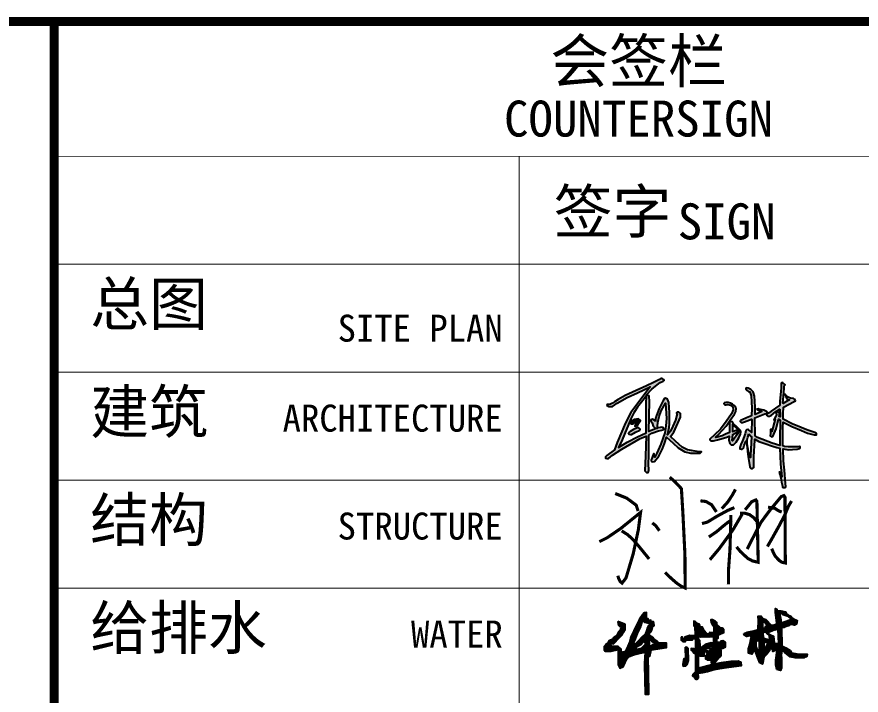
# Model space of a CAD drawing. Extents: x -292644 to 263613, y -713695 to 491457.
# Drawn here: x 169599 to 174295, y 101155 to 104925 of the extents above; entities that cross this region are included whole.
import ezdxf
from ezdxf.enums import TextEntityAlignment as Align
from ezdxf.xclip import XClip

# ---------------------------------------------------------------- set-up
doc = ezdxf.new("R2010")
doc.units = 0
doc.header["$LTSCALE"] = 1000
doc.header["$MEASUREMENT"] = 0
doc.linetypes.add('X-104 8#10#平面_t3$0$109-34 轴网$0$L1$0$$AUDIT_BAD_LTYPE1', pattern=[0])
doc.layers.get('0').update_dxf_attribs({"linetype": 'CONTINUOUS'})
doc.layers.get('Defpoints').update_dxf_attribs({"linetype": 'CONTINUOUS'})
doc.layers.add('TK_TEXT', color=7, linetype='CONTINUOUS', lineweight=18)
doc.layers.add('建筑签名', color=7, linetype='CONTINUOUS')
doc.layers.add('水专业电子签名', color=7, linetype='CONTINUOUS')
doc.styles.add('图签信息$0$华文细黑', font='STXIHEI.TTF', dxfattribs={"height": 10})
pattern_1 = [(45, (-843.80595, -349.1901), (-0.088388348, 0.088388348), [])]

# ---------------------------------------------------------------- blocks, each defined once
blk = doc.blocks.new('104-10 轴网')
at = {"layer": 'Defpoints'}
blk.add_lwpolyline([(104379.6, 45500), (178479.6, 45500), (178479.6, -11900), (104379.6, -11900)], close=True, dxfattribs=at)
blk = doc.blocks.new('图签信息')
at = {"const_width": 0.5}
blk.add_lwpolyline([(-65, 574), (-65, 500.5), (0, 500.5), (0, 574)], close=True, dxfattribs=at)
at = {"const_width": 0.05}
for points in [[(-65, 566.5), (0, 566.5)], [(-39.145, 566.5), (-39.145, 500.5)], [(-65, 560.5), (0, 560.5)], [(-65, 554.5), (0, 554.5)], [(-65, 548.5), (0, 548.5)], [(-65, 542.5), (0, 542.5)]]:
    blk.add_lwpolyline(points, dxfattribs=at)
at = {"style": '图签信息$0$华文细黑'}
for s, height, p in [('会签栏', 2.4, (-32.5, 573)), ('COUNTERSIGN', 2, (-32.5, 569.598))]:
    blk.add_text(s, height=height, dxfattribs=at).set_placement(p, align=Align.TOP_CENTER)
for s, height, p in [('签字', 2.4, (-37.222, 564.634)), ('SIGN', 2, (-30.32, 563.885)), ('总图', 2.4, (-63, 559.5)), ('建筑', 2.4, (-63, 553.5)), ('结构', 2.4, (-63, 547.5)), ('给排水', 2.4, (-63, 541.5))]:
    blk.add_text(s, height=height, dxfattribs=at).set_placement(p, align=Align.TOP_LEFT)
for s, p in [('SITE PLAN', (-40.056, 557.698)), ('ARCHITECTURE', (-40.056, 552.698)), ('STRUCTURE', (-40.056, 546.698)), ('WATER', (-40.056, 540.698))]:
    blk.add_text(s, height=1.5, dxfattribs=at).set_placement(p, align=Align.TOP_RIGHT)
blk = doc.blocks.new('图签-A1')
at = {"color": 2}
blk.add_blockref('图签信息', (0, 0), dxfattribs=at)
blk = doc.blocks.new('图框-A1')
at = {"const_width": 0.5}
blk.add_lwpolyline([(766, 584), (25, 584), (25, 10), (766, 10)], close=True, dxfattribs=at)
blk = doc.blocks.new('104-8910 结构')
at = {"layer": 'Defpoints'}
blk.add_lwpolyline([(-19000, -118200), (61000, -118200), (61000, 41800), (-19000, 41800)], close=True, dxfattribs=at)
blk = doc.blocks.new('X-104 8#10#平面_t3')
at = {"xscale": 100, "yscale": 100, "zscale": 100}
for name, p in [('图框-A1', (93207, 46500)), ('图签-A1', (176307, 47500))]:
    blk.add_blockref(name, p, dxfattribs=at)
at = {"linetype": 'X-104 8#10#平面_t3$0$109-34 轴网$0$L1$0$$AUDIT_BAD_LTYPE1'}
ref = blk.add_blockref('104-10 轴网', (-8672.6, 59400), dxfattribs=at)
XClip(ref).set_block_clipping_path([(104379.5977508624, -11900), (178479.5977508624, 45500)])
ref = blk.add_blockref('104-8910 结构', (153887, -13300), dxfattribs=dict(at, rotation=180))
XClip(ref).set_block_clipping_path([(-15919.9999999996, -118200.0000000001), (58180.0000000003, -60800.0000000001)])
blk = doc.blocks.new('A$C25DF6930')
at = {"layer": 'TK_TEXT', "lineweight": 30, "const_width": 6.67}
for points in [[(152, 242), (162.5, 232.9), (177, 217.5), (180.1, 165.8), (184.5, 77.2), (185, 5.1), (176.9, 8.7), (167.5, 15), (155.6, 25.3), (142, 38.3)], [(292.6, 216), (286.3, 204.3), (276.2, 189), (263.4, 174.8)], [(35.3, 207.1), (60, 197.2), (80.3, 182.1), (84.3, 169.6)], [(317.8, 88.4), (327.2, 107), (347.1, 145.4), (367.3, 172.6), (390.6, 200.5), (396.2, 202.5), (398.6, 199), (399.3, 58.6), (391.7, 60.2), (386.5, 63.8), (380.6, 69.9), (376.7, 74.7), (373.1, 82.2), (370.2, 89.3)], [(217.6, 191.4), (229.3, 190.1), (241.5, 183.1), (251.9, 167.7)], [(313.3, 172.1), (327.3, 189.5), (336.3, 193.4), (338.5, 190.3), (341.3, 60), (328.8, 63.1), (319.2, 68.1), (312.2, 74.6), (303.2, 83), (295, 93)], [(361, 93.8), (370.1, 109.5), (387.9, 141.4), (398.8, 162.5), (406, 180), (412.6, 191)], [(362.3, 177.9), (376.9, 175.4), (384, 170.6), (391.6, 167.4)], [(1.5, 104.2), (18.1, 112.5), (47.2, 132.4), (89.6, 166.7), (84.8, 129.5), (73.9, 78.3), (58.4, 26.4), (50, 15.6), (46.1, 19), (42.8, 25.1), (41, 31.4)], [(221, 142.9), (232.7, 146), (252.8, 158.3), (276, 170.9), (290.3, 177)], [(238, 65.5), (258.3, 89.8), (287.6, 129.9), (306.8, 162.7)], [(282.9, 161.4), (280.9, 87.7), (277.9, 45.5), (277.5, 13.1)], [(302.2, 164.8), (312.4, 165), (322.6, 162.1), (331.5, 155.6), (337.9, 147.9)], [(114.6, 144.2), (121.9, 138.6), (129.9, 127.4)], [(235.8, 114.2), (252.8, 125.8), (264.1, 135.6), (275.4, 144.7), (284.8, 150.8)], [(49.1, 127.3), (62.1, 119), (73, 109.1), (84.6, 95.8), (101.8, 74.7), (107.9, 67.2)]]:
    blk.add_lwpolyline(points, dxfattribs=at)
blk = doc.blocks.new('gl')
h = blk.add_hatch(color=256)
h.dxf.hatch_style = 1
h.paths.add_polyline_path([(-0.9, -1.5), (10.1, -8.2), (29.3, -8.2), (52.3, 7.7), (103.4, 36.9), (154.9, 61.3), (219.1, 91.6), (156.7, 9.2), (121, -38), (94.3, -91.7), (53.4, -191.1), (38.7, -226.8), (1.1, -256.7), (-5.6, -262.1), (-5.6, -268.8), (0.6, -271.5), (8.1, -271.5), (29, -254.8), (76.2, -224.4), (168.9, -169.6), (199, -158.3), (196.6, -258.1), (193.3, -333.8), (201.6, -341.3), (209, -341.3), (212.8, -332.4), (210.9, -295.8), (212.8, -258.6), (212.8, -152.5), (228.3, -143.4), (261.4, -131.4), (278.8, -127.2), (285.3, -126.7), (288.7, -122.7), (285, -115.3), (277.8, -112.7), (270.7, -113.7), (258.8, -116.9), (213.4, -135.2), (216.9, 19.3), (214, 42.8), (211, 47.7), (205.4, 49.8), (201.7, 49.8), (227.4, 79.4), (247.3, 95.1), (270, 112.9), (284.7, 120), (290, 122.6), (287.2, 128.4), (280.1, 133.1), (273.5, 133.1), (266.7, 127.9), (237.2, 112.5), (200.6, 96.7), (129.8, 64.9), (93, 46.5), (58.6, 26.8), (39.5, 15.3), (29.1, 9), (18.2, 3.6), (10.3, 1.5), (4.1, 2.2), (0, 0)])
h.paths.add_polyline_path([(108.4, -140.6), (112.4, -147.8), (120.3, -149.9), (125.9, -149.1), (145.4, -137.9), (166.6, -128.1), (169.2, -123.3), (164.4, -117.3), (158.5, -115.3), (135.2, -123.9), (118.1, -135.1), (113.8, -137.9)], flags=0)
h.paths.add_polyline_path([(118.9, -91.9), (124.7, -95.3), (133.3, -95.3), (140.8, -89.2), (147, -86.6), (150.2, -86.6), (145.2, -98.2), (141.5, -106.9), (144.5, -108.2), (156.6, -102.2), (161.1, -94.6), (169.9, -79.7), (160.6, -71.5), (139.6, -74.5), (120.4, -85.1)], flags=0)
h.paths.add_polyline_path([(200.8, 46.4), (188.9, 30.9), (155.8, -12.4), (137.5, -40.9), (121.1, -71.1), (78, -176.7), (59.8, -215.8), (104.1, -189.1), (155.8, -161.9), (198.6, -141.5), (199.4, -51.1), (199.9, 8.7), (200.5, 41.6), (200.5, 46)], flags=16)
h = blk.add_hatch(color=256)
h.dxf.hatch_style = 1
h.paths.add_polyline_path([(718.2, -146.8), (729.5, -158), (731.6, -160.2), (727.2, -256.1), (726.7, -266.4), (717.3, -235.9), (710.8, -198.5), (710.8, -176.9), (712.7, -163.2)], flags=16)
h.paths.add_polyline_path([(675.6, -78.9), (674.4, -84.5), (679, -88.8), (686.5, -88.8), (697.2, -86.6), (709.5, -81.6), (732.1, -72.7), (733.2, -75.5), (732.9, -135.6), (732.9, -139.9), (724.4, -131.4), (717.1, -126.5), (712.9, -124.5), (707.2, -125.8), (704.2, -130.1), (700, -145.8), (685.9, -181.3), (678.1, -201.2), (673.8, -216.2), (673.8, -222.1), (679.6, -224), (685.2, -224), (690.8, -218.3), (695.8, -205.1), (703.1, -185.7), (706.2, -180.1), (708.4, -202.7), (714.2, -249), (715.8, -261.6), (724, -313.9), (729.6, -320.9), (737.3, -320.9), (743.2, -316.3), (743.2, -262.8), (749, -177.8), (749.3, -174), (769.9, -185), (804, -196.4), (833.9, -206.4), (859.5, -214.8), (875.5, -219.3), (877.9, -299.9), (884.7, -363.5), (881.9, -363), (875.5, -345.2), (873.1, -338.7), (872.9, -339.1), (874.5, -346.7), (876.5, -355.8), (879.8, -371.3), (884, -390.4), (888.3, -410.1), (889.5, -416), (894.6, -418.1), (901.7, -418.1), (906.4, -413.4), (904.1, -397.4), (899.1, -330), (893.2, -282.9), (892.9, -222.4), (919.4, -226.6), (939.8, -226), (963, -223.4), (974.1, -219.8), (978.6, -215), (978.6, -212.1), (975.1, -211.1), (971.4, -212.1), (959.9, -212.1), (945.1, -212.9), (918.8, -212.5), (899.3, -209.7), (891.3, -207.8), (890.9, -167.3), (890.9, -113.6), (892, -87.8), (935.8, -109.7), (984.1, -130.3), (1015, -143.4), (1049.5, -152.2), (1060, -152.2), (1061.5, -148.3), (1061.5, -145.6), (1058.7, -143.8), (1052.9, -140.2), (1031.7, -133), (1012, -126.4), (982.5, -115.1), (937.9, -95.7), (892.9, -73.2), (892.9, -43.9), (893.5, -11.2), (947.1, 16.4), (954.6, 19.8), (950, 29.1), (944.4, 32.5), (929.1, 34.5), (921.1, 36.5), (913.5, 40.5), (904.8, 50.9), (902.5, 54.4), (902.3, 50.3), (906.6, 37.5), (913.5, 28.9), (921.4, 25.4), (924.3, 24.7), (913.7, 19.9), (896.8, 10.8), (893.3, 6.5), (891, 8.2), (894.2, 43.4), (897.5, 82.7), (897.8, 96.6), (901.8, 100.7), (891, 111.7), (886.1, 112.5), (882, 109.1), (881.9, 84.6), (876.1, 19), (875, -1.4), (831.3, -31.6), (820.7, -40.5), (810.7, -45.3), (808.2, -49.6), (810.3, -54.2), (815.4, -57.3), (823.3, -57.4), (831, -54.1), (854.1, -35.9), (874.6, -22.4), (876, -23.4), (876.7, -52.1), (876.3, -61.1), (872.8, -58.1), (874.4, -48.5), (873.2, -41.7), (867.4, -35.2), (861.5, -35.5), (857.7, -37.5), (857.2, -41.8), (857.8, -51.3), (854.8, -57.4), (844.3, -75.6), (851.6, -73.1), (834.5, -134.4), (832.7, -124.9), (828.8, -125.4), (828.8, -145.4), (826.1, -157.1), (832.7, -161.2), (840.7, -160.3), (856, -121.9), (868.8, -72.1), (876.9, -77.7), (874.6, -173.5), (875.6, -205.9), (836.5, -193.5), (762.5, -165.3), (750.5, -156.3), (749.6, -65.7), (799, -45.1), (810.5, -41.6), (810.5, -38.2), (807.3, -33.1), (794.7, -26.5), (777.9, -23.5), (774.2, -23.7), (765.2, -20.3), (759.5, -22), (768.2, -27.7), (785.1, -33.7), (750.3, -48), (750.9, -11.7), (749.5, 18.4), (747.6, 43.7), (739.7, 66), (728.3, 77.7), (714.4, 84.8), (706.5, 85.2), (702.7, 80.1), (709.5, 71.9), (718.9, 66), (723, 65.3), (730.4, 46.3), (732.4, 16), (733.6, -17.4), (732.7, -54.9), (707.3, -66.3), (684.7, -75.1)])
h = blk.add_hatch(color=256)
h.dxf.hatch_style = 1
h.paths.add_polyline_path([(246.1, -83.7), (239.2, -76.8), (230.6, -72.9), (222.7, -76.4), (222.7, -81.6), (229.8, -91.2), (234.7, -107.4), (244.3, -118.4), (255, -118.4), (258.8, -116.9), (257.5, -107.7), (258.6, -89.9), (264.8, -59.5), (275.5, -30.5), (289.7, -4), (297.7, 9.2), (301.4, -69), (298.8, -106.6), (293.1, -142.1), (274.3, -199.3), (252.8, -243.4), (242.9, -263.7), (239.3, -257.4), (239.3, -248.3), (236.3, -248.3), (229.1, -265.8), (224.1, -279.6), (226.7, -286.5), (232.8, -288.2), (240.9, -286.9), (262.6, -258.8), (281.8, -222.9), (291.8, -196.1), (302.7, -163.5), (335.1, -193.8), (360.8, -217.9), (395.2, -237.2), (423.3, -243.7), (453, -244), (473.2, -244), (479.3, -236.9), (467.4, -237.2), (409, -227.7), (380.7, -214.4), (346.9, -184.3), (322, -160.1), (339, -138.5), (359.1, -91.8), (372.4, -62.5), (372.4, -43.7), (364.3, -36.2), (356.1, -36.2), (352.7, -40.4), (355.6, -46.1), (347.1, -77.8), (334.2, -107.2), (322.7, -133.3), (307.9, -152), (315, -114.5), (316.9, -96.4), (317.7, -38.6), (314.5, 11.3), (307.7, 28.4), (297.6, 33.8), (292.5, 32.2), (283.8, 18.5), (265.2, -17.7), (251.4, -53.7), (247.1, -68.7)])
h = blk.add_hatch(color=256)
h.dxf.hatch_style = 1
h.paths.add_polyline_path([(593.7, 9.9), (592.2, 7.1), (593.4, 3.8), (596.7, 0.9), (603.9, 0.6), (611.6, 2.3), (626.7, -2.2), (638, -11.7), (638.9, -25.4), (630.5, -45.7), (604.5, -83.7), (574.5, -122.8), (545.5, -152.2), (521.7, -173.3), (522, -177.1), (526.7, -181.6), (539.3, -182.3), (560.4, -177.6), (602.8, -165.4), (618.6, -157.5), (616.6, -179), (621.9, -195.4), (629.4, -201.8), (641.2, -201.8), (654.9, -188.3), (667.4, -166.7), (677.2, -147.7), (678.7, -137.3), (676.7, -129.2), (673.8, -129.2), (669.6, -133.5), (657.1, -151.4), (639.3, -178.6), (636.3, -182), (634.1, -180.1), (637.5, -149.8), (661.7, -135.9), (671.7, -128.5), (671.7, -124.7), (655.5, -109.8), (640.2, -95.6), (636, -86.5), (628.5, -84.4), (622.3, -86), (621.2, -89.4), (621.6, -104.2), (621.4, -139.4), (601, -148.5), (583.4, -156.3), (558.1, -163.7), (552.1, -165.5), (551.1, -161.9), (567.3, -148.5), (585, -128.5), (603.4, -107.7), (625, -77.9), (646, -47.7), (652.2, -33.7), (654.4, -20.5), (652.3, -13.4), (644.9, -3.7), (635.5, 3.3), (626.3, 8.2), (614.5, 12.3), (607.6, 12.3), (601.9, 12.3)])
h.paths.add_polyline_path([(635.2, -100.4), (636.3, -129.8), (636.5, -134.2), (654.7, -127.2), (661.9, -123.8), (654, -114.8), (635.8, -99)], flags=16)
h = blk.add_hatch(color=256)
h.dxf.hatch_style = 1
h.paths.add_polyline_path([(118.9, -91.9), (124.7, -95.3), (133.3, -95.3), (140.8, -89.2), (147, -86.6), (150.2, -86.6), (145.2, -98.2), (141.5, -106.9), (144.5, -108.2), (156.6, -102.2), (161.1, -94.6), (169.9, -79.7), (160.6, -71.5), (139.6, -74.5), (120.4, -85.1)])
h = blk.add_hatch(color=256)
h.dxf.hatch_style = 1
h.paths.add_polyline_path([(108.4, -140.6), (112.4, -147.8), (120.3, -149.9), (125.9, -149.1), (145.4, -137.9), (166.6, -128.1), (169.2, -123.3), (164.4, -117.3), (158.5, -115.3), (135.2, -123.9), (118.1, -135.1), (113.8, -137.9)])
for points in [[(-0.9, -1.5), (10.1, -8.2), (29.3, -8.2), (52.3, 7.7), (103.4, 36.9), (154.9, 61.3), (219.1, 91.6), (156.7, 9.2), (121, -38), (94.3, -91.7), (53.4, -191.1), (38.7, -226.8), (1.1, -256.7), (-5.6, -262.1), (-5.6, -268.8), (0.6, -271.5), (8.1, -271.5), (29, -254.8), (76.2, -224.4), (168.9, -169.6), (199, -158.3), (196.6, -258.1), (193.3, -333.8), (201.6, -341.3), (209, -341.3), (212.8, -332.4), (210.9, -295.8), (212.8, -258.6), (212.8, -152.5), (228.3, -143.4), (261.4, -131.4), (278.8, -127.2), (285.3, -126.7), (288.7, -122.7), (285, -115.3), (277.8, -112.7), (270.7, -113.7), (258.8, -116.9), (213.4, -135.2), (216.9, 19.3), (214, 42.8), (211, 47.7), (205.4, 49.8), (201.7, 49.8), (227.4, 79.4), (247.3, 95.1), (270, 112.9), (284.7, 120), (290, 122.6), (287.2, 128.4), (280.1, 133.1), (273.5, 133.1), (266.7, 127.9), (237.2, 112.5), (200.6, 96.7), (129.8, 64.9), (93, 46.5), (58.6, 26.8), (39.5, 15.3), (29.1, 9), (18.2, 3.6), (10.3, 1.5), (4.1, 2.2), (0, 0), (-0.9, -1.5)], [(675.6, -78.9), (674.4, -84.5), (679, -88.8), (686.5, -88.8), (697.2, -86.6), (709.5, -81.6), (732.1, -72.7), (733.2, -75.5), (732.9, -135.6), (732.9, -135.6), (732.9, -139.9), (724.4, -131.4), (717.1, -126.5), (712.9, -124.5), (707.2, -125.8), (704.2, -130.1), (700, -145.8), (685.9, -181.3), (678.1, -201.2), (673.8, -216.2), (673.8, -222.1), (679.6, -224), (685.2, -224), (690.8, -218.3), (695.8, -205.1), (703.1, -185.7), (706.2, -180.1), (708.4, -202.7), (714.2, -249), (715.8, -261.6), (724, -313.9), (729.6, -320.9), (737.3, -320.9), (743.2, -316.3), (743.2, -262.8), (749, -177.8), (749.3, -174), (769.9, -185), (804, -196.4), (833.9, -206.4), (859.5, -214.8), (875.5, -219.3), (877.9, -299.9), (884.7, -363.5), (884.7, -363.5), (881.9, -363), (875.5, -345.2), (873.1, -338.7), (873.1, -338.7), (872.9, -339.1), (874.5, -346.7), (876.5, -355.8), (879.8, -371.3), (884, -390.4), (888.3, -410.1), (889.5, -416), (894.6, -418.1), (901.7, -418.1), (906.4, -413.4), (904.1, -397.4), (899.1, -330), (893.2, -282.9), (892.9, -222.4), (919.4, -226.6), (939.8, -226), (963, -223.4), (974.1, -219.8), (978.6, -215), (978.6, -212.1), (975.1, -211.1), (971.4, -212.1), (959.9, -212.1), (945.1, -212.9), (918.8, -212.5), (899.3, -209.7), (891.3, -207.8), (890.9, -167.3), (890.9, -113.6), (892, -87.8), (935.8, -109.7), (984.1, -130.3), (1015, -143.4), (1049.5, -152.2), (1060, -152.2), (1061.5, -148.3), (1061.5, -145.6), (1058.7, -143.8), (1052.9, -140.2), (1031.7, -133), (1012, -126.4), (982.5, -115.1), (937.9, -95.7), (892.9, -73.2), (892.9, -43.9), (893.5, -11.2), (947.1, 16.4), (954.6, 19.8), (950, 29.1), (944.4, 32.5), (929.1, 34.5), (921.1, 36.5), (913.5, 40.5), (904.8, 50.9), (902.5, 54.4), (902.3, 50.3), (906.6, 37.5), (913.5, 28.9), (921.4, 25.4), (924.3, 24.7), (913.7, 19.9), (896.8, 10.8), (893.3, 6.5), (891, 8.2), (894.2, 43.4), (897.5, 82.7), (897.8, 96.6), (901.8, 100.7), (891, 111.7), (886.1, 112.5), (882, 109.1), (881.9, 84.6), (876.1, 19), (875, -1.4), (831.3, -31.6), (820.7, -40.5), (810.7, -45.3), (808.2, -49.6), (810.3, -54.2), (815.4, -57.3), (823.3, -57.4), (831, -54.1), (854.1, -35.9), (874.6, -22.4), (876, -23.4), (876.7, -52.1), (876.3, -61.1), (872.8, -58.1), (874.4, -48.5), (873.2, -41.7), (867.4, -35.2), (861.5, -35.5), (857.7, -37.5), (857.2, -41.8), (857.8, -51.3), (854.8, -57.4), (844.3, -75.6), (851.6, -73.1), (834.5, -134.4), (832.7, -124.9), (828.8, -125.4), (828.8, -145.4), (826.1, -157.1), (832.7, -161.2), (840.7, -160.3), (856, -121.9), (868.8, -72.1), (876.9, -77.7), (874.6, -173.5), (875.6, -205.9), (836.5, -193.5), (762.5, -165.3), (750.5, -156.3), (749.6, -65.7), (799, -45.1), (810.5, -41.6), (810.5, -38.2), (807.3, -33.1), (794.7, -26.5), (777.9, -23.5), (774.2, -23.7), (765.2, -20.3), (759.5, -22), (768.2, -27.7), (785.1, -33.7), (750.3, -48), (750.9, -11.7), (749.5, 18.4), (747.6, 43.7), (739.7, 66), (728.3, 77.7), (714.4, 84.8), (706.5, 85.2), (702.7, 80.1), (709.5, 71.9), (718.9, 66), (723, 65.3), (730.4, 46.3), (732.4, 16), (733.6, -17.4), (732.7, -54.9), (707.3, -66.3), (684.7, -75.1), (675.6, -78.9)], [(246.1, -83.7), (239.2, -76.8), (230.6, -72.9), (222.7, -76.4), (222.7, -81.6), (229.8, -91.2), (234.7, -107.4), (244.3, -118.4), (255, -118.4), (258.8, -116.9), (257.5, -107.7), (258.6, -89.9), (264.8, -59.5), (275.5, -30.5), (289.7, -4), (297.7, 9.2), (301.4, -69), (298.8, -106.6), (293.1, -142.1), (274.3, -199.3), (252.8, -243.4), (242.9, -263.7), (239.3, -257.4), (239.3, -248.3), (236.3, -248.3), (229.1, -265.8), (224.1, -279.6), (226.7, -286.5), (232.8, -288.2), (240.9, -286.9), (262.6, -258.8), (281.8, -222.9), (291.8, -196.1), (302.7, -163.5), (335.1, -193.8), (360.8, -217.9), (395.2, -237.2), (423.3, -243.7), (453, -244), (473.2, -244), (479.3, -236.9), (467.4, -237.2), (409, -227.7), (380.7, -214.4), (346.9, -184.3), (322, -160.1), (339, -138.5), (359.1, -91.8), (372.4, -62.5), (372.4, -43.7), (364.3, -36.2), (356.1, -36.2), (352.7, -40.4), (355.6, -46.1), (347.1, -77.8), (334.2, -107.2), (322.7, -133.3), (307.9, -152), (315, -114.5), (316.9, -96.4), (317.7, -38.6), (314.5, 11.3), (307.7, 28.4), (297.6, 33.8), (292.5, 32.2), (283.8, 18.5), (265.2, -17.7), (251.4, -53.7), (247.1, -68.7), (246.1, -83.7)], [(593.7, 9.9), (592.2, 7.1), (593.4, 3.8), (596.7, 0.9), (603.9, 0.6), (611.6, 2.3), (626.7, -2.2), (638, -11.7), (638.9, -25.4), (630.5, -45.7), (604.5, -83.7), (574.5, -122.8), (545.5, -152.2), (521.7, -173.3), (522, -177.1), (526.7, -181.6), (539.3, -182.3), (560.4, -177.6), (602.8, -165.4), (618.6, -157.5), (616.6, -179), (621.9, -195.4), (629.4, -201.8), (641.2, -201.8), (654.9, -188.3), (667.4, -166.7), (677.2, -147.7), (678.7, -137.3), (676.7, -129.2), (673.8, -129.2), (669.6, -133.5), (657.1, -151.4), (639.3, -178.6), (636.3, -182), (634.1, -180.1), (637.5, -149.8), (661.7, -135.9), (671.7, -128.5), (671.7, -124.7), (655.5, -109.8), (640.2, -95.6), (636, -86.5), (628.5, -84.4), (622.3, -86), (621.2, -89.4), (621.6, -104.2), (621.4, -139.4), (601, -148.5), (583.4, -156.3), (558.1, -163.7), (552.1, -165.5), (551.1, -161.9), (567.3, -148.5), (585, -128.5), (603.4, -107.7), (625, -77.9), (646, -47.7), (652.2, -33.7), (654.4, -20.5), (652.3, -13.4), (644.9, -3.7), (635.5, 3.3), (626.3, 8.2), (614.5, 12.3), (607.6, 12.3), (601.9, 12.3), (593.7, 9.9)], [(118.9, -91.9), (124.7, -95.3), (133.3, -95.3), (140.8, -89.2), (147, -86.6), (150.2, -86.6), (145.2, -98.2), (141.5, -106.9), (144.5, -108.2), (156.6, -102.2), (161.1, -94.6), (169.9, -79.7), (160.6, -71.5), (139.6, -74.5), (120.4, -85.1), (118.9, -91.9)], [(635.2, -100.4), (636.3, -129.8), (636.5, -134.2), (654.7, -127.2), (661.9, -123.8), (654, -114.8), (635.8, -99), (635.2, -100.4)], [(718.2, -146.8), (729.5, -158), (731.6, -160.2), (727.2, -256.1), (726.7, -266.4), (717.3, -235.9), (710.8, -198.5), (710.8, -176.9), (712.7, -163.2), (718.2, -146.8)]]:
    blk.add_lwpolyline(points)
for points in [[(200.8, 46.4), (188.9, 30.9), (155.8, -12.4), (137.5, -40.9), (121.1, -71.1), (78, -176.7), (59.8, -215.8), (104.1, -189.1), (155.8, -161.9), (198.6, -141.5), (199.4, -51.1), (199.9, 8.7), (200.5, 41.6), (200.5, 46)], [(108.4, -140.6), (112.4, -147.8), (120.3, -149.9), (125.9, -149.1), (145.4, -137.9), (166.6, -128.1), (169.2, -123.3), (164.4, -117.3), (158.5, -115.3), (135.2, -123.9), (118.1, -135.1), (113.8, -137.9)]]:
    blk.add_lwpolyline(points, close=True)
blk = doc.blocks.new('杨乐电子签名A1$0$许桂林')
h = blk.add_hatch()
h.set_pattern_fill('ANSI31', color=256, style=0)
h.set_pattern_definition(pattern_1)
h.paths.add_polyline_path([(-13.77, 12.78), (-14.3, 11.65), (-14.49, 10.81), (-15.33, 9.03), (-15.84, 8.89), (-15.9, 7.4), (-16.09, 7.43), (-16.11, 9.41), (-16.62, 9.93), (-17.93, 10), (-17.97, 10.51), (-17.5, 10.42), (-16.39, 11.59), (-15.87, 12.06), (-15.63, 12.55), (-15.32, 13.04), (-15.36, 13.92), (-15.6, 14.09), (-16.37, 14.39), (-16.64, 14.51), (-16.58, 13.84), (-16.3, 13.59), (-15.87, 13.66), (-15.87, 13.41), (-16.09, 13.37), (-16.33, 12.8), (-16.65, 12.47), (-16.86, 12.01), (-17.14, 11.77), (-17.44, 11.57), (-17.63, 11.26), (-18.27, 10.95), (-18.46, 10.66), (-18.77, 10.41), (-18.94, 10.21), (-19.21, 9.93), (-19.21, 9.35), (-19.04, 9.11), (-17.92, 9.07), (-16.66, 9.39), (-16.65, 6.62), (-16.37, 5.98), (-15.85, 6.2), (-15.65, 6.44), (-15.36, 6.99), (-15.15, 7.52), (-14.67, 8.06), (-13.86, 8.39), (-12.66, 8.68), (-11.7, 8.86), (-11.88, 6.74), (-11.76, 1.19), (-11.13, 1.16), (-11.11, 1.57), (-11.15, 8.09), (-10.89, 8.14), (-10.63, 9.24), (-9.37, 9.43), (-7.78, 9.67), (-7.78, 10.46), (-9.31, 10.51), (-9.39, 10.75), (-9.54, 10.91), (-10.12, 11.28), (-10.28, 11.51), (-10.59, 11.72), (-10.93, 11.91), (-10.84, 12.5), (-10.59, 12.62), (-10.44, 12.84), (-10.28, 13.59), (-10.05, 13.72), (-10.16, 14.35), (-10.61, 14.45), (-10.61, 14.66), (-11.15, 14.66), (-11.13, 14.91), (-11.68, 14.97), (-11.68, 15.19), (-11.41, 15.2), (-11.44, 16.08), (-11.82, 16.04), (-12.16, 15.7), (-12.72, 14.91), (-13.25, 13.77)])
h.paths.add_polyline_path([(-12.49, 13.6), (-12.22, 14.59), (-11.95, 14.52), (-11.67, 14.25), (-10.72, 14.05), (-10.92, 13.79), (-11.19, 13.37), (-11.4, 12.76), (-11.59, 12.28), (-12.34, 11.56), (-12.77, 11.04), (-13.46, 10.42), (-13.98, 9.96), (-14.13, 9.67), (-14.52, 9.63), (-13.98, 10.33), (-13.53, 11.28), (-13.11, 12.45)], flags=16)
h.paths.add_polyline_path([(-11.75, 11.02), (-11.67, 10.33), (-12.41, 9.61), (-13.42, 9.36), (-13.42, 9.69), (-12.52, 10.19)], flags=16)
h.paths.add_polyline_path([(-10.91, 11.24), (-10.62, 11.22), (-10.63, 11.03), (-10.4, 10.77), (-9.83, 10.48), (-9.57, 10.47), (-9.6, 10.23), (-10.4, 10.2), (-10.44, 9.94), (-10.9, 9.98)], flags=16)
h = blk.add_hatch()
h.set_pattern_fill('ANSI31', color=256, style=0)
h.set_pattern_definition(pattern_1)
h.paths.add_polyline_path([(14.8, 14.44), (13.93, 14.16), (13.11, 13.94), (13.22, 14.46), (12.94, 15.65), (13.23, 15.95), (13.37, 15.58), (14.29, 15.27), (14.81, 14.88), (15.04, 14.65)], flags=16)
h.paths.add_polyline_path([(10.81, 10.51), (10.09, 10.45), (9.99, 10.21), (10.04, 9.81), (10, 9.08), (10.27, 9.17), (10.34, 9.6), (10.59, 9.86), (10.64, 10.36), (10.83, 10.18)], flags=16)
h.paths.add_polyline_path([(10.32, 14.17), (9.8, 14.15), (9.8, 13.06), (10.27, 13.07), (10.39, 13.42), (10.76, 13.44), (10.43, 13.77), (10.27, 14.09)], flags=16)
h.paths.add_polyline_path([(10.54, 12.3), (9.8, 12.23), (9.89, 11.28), (10.34, 11.1), (11.07, 10.92), (11.03, 11.67), (10.58, 12.1)], flags=16)
h.paths.add_polyline_path([(12.66, 12.83), (11.91, 12.64), (11, 12.31), (10.83, 12.08), (11.32, 11.75), (11.8, 11.55), (11.89, 10.3), (12.72, 10.21)], flags=16)
edge = h.paths.add_edge_path()
edge.add_line((9.25, 10.71), (8.51, 10.67))
edge.add_line((8.51, 10.67), (8.52, 9.72))
edge.add_line((8.52, 9.72), (8.94, 8.69))
edge.add_line((8.94, 8.69), (9.25, 7.93))
edge.add_line((9.25, 7.93), (9.2, 9.43))
edge.add_line((9.2, 9.43), (9.2, 10.53))
edge.add_line((9.2, 10.53), (9.19, 10.71))
edge.add_line((6.41, 12.09), (6.96, 12.32))
edge.add_line((6.96, 12.32), (8.2, 12.59))
edge.add_line((8.2, 12.59), (8.97, 12.84))
edge.add_line((8.97, 12.84), (9.03, 14.43))
edge.add_line((9.03, 14.43), (9.02, 15.24))
edge.add_line((9.02, 15.24), (9.54, 15.24))
edge.add_line((9.54, 15.24), (9.85, 14.84))
edge.add_line((9.85, 14.84), (10.41, 14.61))
edge.add_line((10.41, 14.61), (11.35, 13.6))
edge.add_line((11.35, 13.6), (11.89, 13.66))
edge.add_line((11.89, 13.66), (12.37, 13.79))
edge.add_line((12.37, 13.79), (12.41, 13.96))
edge.add_line((12.41, 13.96), (12.17, 15.98))
edge.add_line((12.17, 15.98), (12.17, 16.64))
edge.add_line((12.17, 16.64), (12.4, 16.5))
edge.add_line((12.4, 16.5), (12.43, 16.24))
edge.add_line((12.43, 16.24), (13.15, 16.19))
edge.add_line((13.15, 16.19), (13.99, 16.01))
edge.add_line((13.99, 16.01), (14.21, 15.6))
edge.add_line((14.21, 15.6), (14.44, 15.44))
edge.add_line((14.44, 15.44), (14.98, 15.19))
edge.add_line((14.98, 15.19), (15.28, 14.84))
edge.add_line((15.28, 14.84), (15.48, 14.69))
edge.add_line((15.48, 14.69), (16.1, 14.38))
edge.add_line((16.1, 14.38), (16.02, 13.75))
edge.add_line((16.02, 13.75), (15.61, 13.52))
edge.add_line((15.61, 13.52), (14.87, 13.71))
edge.add_line((14.87, 13.71), (14.51, 13.44))
edge.add_line((14.51, 13.44), (13.96, 13.31))
edge.add_line((13.96, 13.31), (13.66, 13.16))
edge.add_line((13.66, 13.16), (13.32, 13.09))
edge.add_line((13.32, 13.09), (13.25, 13.04))
edge.add_line((13.25, 13.04), (13.25, 9.8))
edge.add_line((13.25, 9.8), (14, 9.41))
edge.add_line((14, 9.41), (14.78, 8.92))
edge.add_line((14.78, 8.92), (15.02, 8.52))
edge.add_line((15.02, 8.52), (16.02, 8.33))
edge.add_line((16.02, 8.33), (17.92, 8.21))
edge.add_line((17.92, 8.21), (17.85, 7.78))
edge.add_line((17.85, 7.78), (17.26, 7.55))
edge.add_line((17.26, 7.55), (15.76, 7.55))
edge.add_line((15.76, 7.55), (14.81, 7.78))
edge.add_line((14.81, 7.78), (14.42, 8.09))
edge.add_line((14.42, 8.09), (13.87, 8.53))
edge.add_line((13.87, 8.53), (13.71, 8.8))
edge.add_line((13.71, 8.8), (13.26, 8.84))
edge.add_line((13.26, 8.84), (13.13, 8.14))
edge.add_line((13.13, 8.14), (13.17, 7.52))
edge.add_line((13.17, 7.52), (13.16, 5.77))
edge.add_line((13.16, 5.77), (12.99, 5.28))
edge.add_line((12.99, 5.28), (12.33, 5.46))
edge.add_line((12.33, 5.46), (12.15, 6.32))
edge.add_line((12.15, 6.32), (12.13, 7.18))
edge.add_line((12.13, 7.18), (12.41, 8.93))
edge.add_line((12.41, 8.93), (12.36, 9.58))
edge.add_line((12.36, 9.58), (11.99, 9.31))
edge.add_line((11.99, 9.31), (11.98, 8.9))
edge.add_line((11.98, 8.9), (11.64, 8.78))
edge.add_line((11.64, 8.78), (11.59, 9.46))
edge.add_line((11.59, 9.46), (11.27, 9.6))
edge.add_line((11.27, 9.6), (11.13, 9.09))
edge.add_line((11.13, 9.09), (10.57, 8.33))
edge.add_line((10.57, 8.33), (9.95, 7.74))
edge.add_line((9.95, 7.74), (9.71, 6.5))
edge.add_line((9.71, 6.5), (9.24, 6.69))
edge.add_line((9.24, 6.69), (9.11, 7.04))
edge.add_line((9.11, 7.04), (8.74, 7.93))
edge.add_line((8.74, 7.93), (8.48, 8.78))
edge.add_line((8.48, 8.78), (8.49, 9.35))
edge.add_line((8.49, 9.35), (8.35, 9.49))
edge.add_line((8.35, 9.49), (8.11, 8.99))
edge.add_line((8.11, 8.99), (7.8, 8.29))
edge.add_line((7.8, 8.29), (7.16, 8.49))
edge.add_line((7.16, 8.49), (7.19, 9.3))
edge.add_line((7.19, 9.3), (7.5, 10.25))
edge.add_line((7.5, 10.25), (7.62, 11.08))
edge.add_line((7.62, 11.08), (7.75, 11.54))
edge.add_line((7.75, 11.54), (8.24, 11.51))
edge.add_line((8.24, 11.51), (8.8, 11.58))
edge.add_line((8.8, 11.58), (9.26, 11.87))
edge.add_line((9.26, 11.87), (8.92, 11.96))
edge.add_line((8.92, 11.96), (8.5, 11.85))
edge.add_line((8.5, 11.85), (8.03, 11.76))
edge.add_line((8.03, 11.76), (7.57, 11.64))
edge.add_line((7.57, 11.64), (6.83, 11.57))
edge.add_line((6.83, 11.57), (6.43, 11.79))
edge.add_line((6.43, 11.79), (6.33, 12.06))
h = blk.add_hatch()
h.set_pattern_fill('ANSI31', color=256, style=0)
h.set_pattern_definition(pattern_1)
h.paths.add_polyline_path([(1.94, 9.41), (2.46, 9.45), (3, 9.68), (2.97, 10.49), (2.48, 10.77), (2.15, 10.76), (2.16, 10.49), (1.4, 10.52), (1.42, 11.26), (1.67, 11.32), (1.65, 11.51), (1.66, 11.81), (2.1, 12.07), (2.69, 12.29), (2.73, 12.82), (2.46, 13.09), (1.92, 13.14), (1.93, 13.38), (1.62, 13.6), (1.43, 13.61), (1.39, 13.37), (1.13, 13.41), (1.16, 13.86), (1.44, 13.86), (1.42, 14.13), (1.2, 14.35), (0.65, 14.66), (0.34, 14.67), (0.37, 14.18), (0.61, 13.66), (0.88, 13.57), (0.86, 12.25), (0.09, 12.35), (0.1, 12.04), (-0.35, 12.1), (-0.96, 12.77), (-1.18, 13.32), (-1.63, 13.4), (-1.71, 13.8), (-2.19, 14.02), (-2.53, 14.37), (-2.79, 14.41), (-2.76, 13.59), (-2.58, 13.57), (-2.55, 11.76), (-3.51, 11.8), (-4.42, 11.54), (-4.38, 11.25), (-4.84, 11.27), (-4.87, 11.52), (-5.13, 11.53), (-5.12, 10.99), (-4.84, 10.73), (-4.32, 10.72), (-4.26, 10.98), (-3.02, 11.04), (-3.01, 11.22), (-2.48, 11.28), (-2.49, 9.65), (-2.51, 9.31), (-2.73, 9.18), (-2.78, 9.39), (-3.31, 9.45), (-3.29, 9.16), (-3.02, 8.91), (-2.79, 8.6), (-2.51, 8.42), (-2.54, 4.97), (-2.73, 4.97), (-3.05, 4.71), (-3.1, 4.47), (-2.76, 4.17), (-2.48, 3.83), (-2.27, 3.85), (-2, 4.13), (-2.04, 4.95), (-1.21, 5.02), (-0.36, 5.23), (0.62, 5.49), (1.93, 5.74), (3.54, 6), (5.87, 6.25), (5.84, 6.8), (5.26, 7.06), (3.96, 7.04), (2.15, 6.78), (0.65, 6.49), (-0.06, 6.29), (-1.21, 6.01), (-1.98, 5.82), (-1.97, 8.38), (-1.72, 8.12), (-0.91, 8.07), (-0.86, 8.86), (-0.44, 8.89), (-0.42, 8.64), (-0.16, 8.63), (-0.2, 8.37), (-0.42, 8.4), (-0.46, 8.15), (-0.69, 8.09), (-0.69, 7.52), (-0.42, 7.53), (-0.41, 7.34), (0.61, 7.29), (0.61, 7.12), (0.34, 7.05), (0.34, 6.77), (0.94, 6.79), (1.18, 7.07), (1.59, 7.58), (1.82, 7.79), (2.19, 8.07), (2.21, 9.12), (1.93, 9.16)])
h.paths.add_polyline_path([(0.58, 9.71), (0.58, 9.42), (0.4, 9.35), (0.16, 9.18), (0.09, 8.87), (-0.42, 9.08), (-0.66, 9.11), (-0.68, 9.45), (0.08, 9.44), (0.08, 9.71)], flags=16)
h.paths.add_polyline_path([(0.87, 10.43), (0.39, 10.5), (-0.7, 10.21), (-0.94, 10), (-1.43, 9.64), (-1.41, 9.17), (-1.25, 8.63), (-1.52, 8.88), (-1.71, 9.11), (-1.73, 9.8), (-1.74, 10.97), (-1.93, 10.97), (-1.98, 11.48), (0.89, 11.53)], flags=16)
h.paths.add_polyline_path([(1.41, 8.87), (1.9, 8.9), (1.92, 8.62), (1.72, 8.67), (1.69, 8.34), (1.41, 8.29)], flags=16)
h.paths.add_polyline_path([(0.61, 8.12), (0.64, 7.85), (0.11, 7.81), (0.1, 8.09)], flags=16)
h.paths.add_polyline_path([(1.42, 12.58), (1.44, 13.33), (1.68, 13.35), (1.68, 13.14), (1.95, 13.05), (1.92, 12.86), (1.69, 12.79), (1.65, 12.59)], flags=16)
h = blk.add_hatch()
h.set_pattern_fill('ANSI31', color=256, style=0)
h.set_pattern_definition(pattern_1)
edge = h.paths.add_edge_path()
edge.add_line((-4.37, 9.69), (-4.36, 7.58))
edge.add_line((-4.36, 7.58), (-4.63, 7.55))
edge.add_line((-4.63, 7.55), (-4.85, 6.51))
edge.add_line((-4.85, 6.51), (-4.77, 6.25))
edge.add_line((-4.77, 6.25), (-4.33, 6.27))
edge.add_line((-4.33, 6.27), (-4.07, 6.51))
edge.add_line((-4.07, 6.51), (-3.81, 7.24))
edge.add_line((-3.81, 7.24), (-3.87, 9.46))
edge.add_line((-3.87, 9.46), (-4.1, 9.67))
edge.add_line((-4.1, 9.67), (-4.37, 9.67))
for points in [[(-16.64, 14.51), (-16.58, 13.84), (-16.3, 13.59), (-15.87, 13.66), (-15.87, 13.41), (-16.09, 13.37), (-16.33, 12.8), (-16.65, 12.47), (-16.86, 12.01), (-17.14, 11.77), (-17.44, 11.57), (-17.63, 11.26), (-18.27, 10.95), (-18.46, 10.66), (-18.77, 10.41), (-18.94, 10.21), (-19.21, 9.93), (-19.21, 9.35), (-19.04, 9.11), (-17.92, 9.07), (-16.66, 9.39), (-16.65, 6.62), (-16.37, 5.98), (-15.85, 6.2), (-15.65, 6.44), (-15.36, 6.99), (-15.15, 7.52), (-14.67, 8.06), (-13.86, 8.39), (-12.66, 8.68), (-11.7, 8.86), (-11.88, 6.74), (-11.76, 1.19), (-11.13, 1.16), (-11.11, 1.57), (-11.15, 8.09), (-10.89, 8.14), (-10.63, 9.24), (-9.37, 9.43), (-7.78, 9.67), (-7.78, 10.46), (-9.31, 10.51), (-9.39, 10.75), (-9.54, 10.91), (-10.12, 11.28), (-10.28, 11.51), (-10.59, 11.72), (-10.93, 11.91), (-10.84, 12.5), (-10.59, 12.62), (-10.44, 12.84), (-10.28, 13.59), (-10.05, 13.72), (-10.16, 14.35), (-10.61, 14.45), (-10.61, 14.66), (-11.15, 14.66), (-11.13, 14.91), (-11.68, 14.97), (-11.68, 15.19), (-11.41, 15.2), (-11.44, 16.08), (-11.82, 16.04), (-12.16, 15.7), (-12.72, 14.91), (-13.25, 13.77), (-13.77, 12.78), (-14.3, 11.65), (-14.49, 10.81), (-15.33, 9.03), (-15.84, 8.89), (-15.9, 7.4), (-16.09, 7.43), (-16.11, 9.41), (-16.62, 9.93), (-17.93, 10), (-17.97, 10.51), (-17.5, 10.42), (-16.39, 11.59), (-15.87, 12.06), (-15.63, 12.55), (-15.32, 13.04), (-15.36, 13.92), (-15.6, 14.09), (-16.37, 14.39), (-16.64, 14.51)], [(6.41, 12.09), (6.96, 12.32), (8.2, 12.59), (8.97, 12.84), (9.03, 14.43), (9.02, 15.24), (9.54, 15.24), (9.85, 14.84), (10.41, 14.61), (11.35, 13.6), (11.89, 13.66), (12.37, 13.79), (12.41, 13.96), (12.17, 15.98), (12.17, 16.64), (12.4, 16.5), (12.43, 16.24), (13.15, 16.19), (13.99, 16.01), (14.21, 15.6), (14.44, 15.44), (14.98, 15.19), (15.28, 14.84), (15.48, 14.69), (16.1, 14.38), (16.02, 13.75), (15.61, 13.52), (14.87, 13.71), (14.51, 13.44), (13.96, 13.31), (13.66, 13.16), (13.32, 13.09), (13.25, 13.04), (13.25, 9.8), (14, 9.41), (14.78, 8.92), (15.02, 8.52), (16.02, 8.33), (17.92, 8.21), (17.85, 7.78), (17.26, 7.55), (15.76, 7.55), (14.81, 7.78), (14.42, 8.09), (13.87, 8.53), (13.71, 8.8), (13.26, 8.84), (13.13, 8.14), (13.17, 7.52), (13.16, 5.77), (12.99, 5.28), (12.33, 5.46), (12.15, 6.32), (12.13, 7.18), (12.41, 8.93), (12.36, 9.58), (11.99, 9.31), (11.98, 8.9), (11.64, 8.78), (11.59, 9.46), (11.27, 9.6), (11.13, 9.09), (10.57, 8.33), (9.95, 7.74), (9.71, 6.5), (9.24, 6.69), (9.11, 7.04), (8.74, 7.93), (8.48, 8.78), (8.49, 9.35), (8.35, 9.49), (8.11, 8.99), (7.8, 8.29), (7.16, 8.49), (7.19, 9.3), (7.5, 10.25), (7.62, 11.08), (7.75, 11.54), (8.24, 11.51), (8.8, 11.58), (9.26, 11.87), (8.92, 11.96), (8.5, 11.85), (8.03, 11.76), (7.57, 11.64), (6.83, 11.57), (6.43, 11.79), (6.33, 12.06)], [(14.8, 14.44), (13.93, 14.16), (13.11, 13.94), (13.22, 14.46), (12.94, 15.65), (13.23, 15.95), (13.37, 15.58), (14.29, 15.27), (14.81, 14.88), (15.04, 14.65), (14.8, 14.44)], [(-12.22, 14.59), (-12.49, 13.6), (-13.11, 12.45), (-13.53, 11.28), (-13.98, 10.33), (-14.52, 9.63), (-14.13, 9.67), (-13.98, 9.96), (-13.46, 10.42), (-12.77, 11.04), (-12.34, 11.56), (-11.59, 12.28), (-11.4, 12.76), (-11.19, 13.37), (-10.92, 13.79), (-10.72, 14.05), (-11.67, 14.25), (-11.95, 14.52), (-12.22, 14.59)], [(-5.13, 11.53), (-5.12, 10.99), (-4.84, 10.73), (-4.32, 10.72), (-4.26, 10.98), (-3.02, 11.04), (-3.01, 11.22), (-2.48, 11.28), (-2.49, 9.65), (-2.51, 9.31), (-2.73, 9.18), (-2.78, 9.39), (-3.31, 9.45), (-3.29, 9.16), (-3.02, 8.91), (-2.79, 8.6), (-2.51, 8.42), (-2.54, 4.97), (-2.73, 4.97), (-3.05, 4.71), (-3.1, 4.47), (-2.76, 4.17), (-2.48, 3.83), (-2.27, 3.85), (-2, 4.13), (-2.04, 4.95), (-1.21, 5.02), (-0.36, 5.23), (0.62, 5.49), (1.93, 5.74), (3.54, 6), (5.87, 6.25), (5.84, 6.8), (5.26, 7.06), (3.96, 7.04), (2.15, 6.78), (0.65, 6.49), (-0.06, 6.29), (-1.21, 6.01), (-1.98, 5.82), (-1.97, 8.38), (-1.72, 8.12), (-0.91, 8.07), (-0.86, 8.86), (-0.44, 8.89), (-0.42, 8.64), (-0.16, 8.63), (-0.2, 8.37), (-0.42, 8.4), (-0.46, 8.15), (-0.69, 8.09), (-0.69, 7.52), (-0.42, 7.53), (-0.41, 7.34), (0.61, 7.29), (0.61, 7.12), (0.34, 7.05), (0.34, 6.77), (0.94, 6.79), (1.18, 7.07), (1.59, 7.58), (1.82, 7.79), (2.19, 8.07), (2.21, 9.12), (1.93, 9.16), (1.94, 9.41), (2.46, 9.45), (3, 9.68), (2.97, 10.49), (2.48, 10.77), (2.15, 10.76), (2.16, 10.49), (1.4, 10.52), (1.42, 11.26), (1.67, 11.32), (1.65, 11.51), (1.66, 11.81), (2.1, 12.07), (2.69, 12.29), (2.73, 12.82), (2.46, 13.09), (1.92, 13.14), (1.93, 13.38), (1.62, 13.6), (1.43, 13.61), (1.39, 13.37), (1.13, 13.41), (1.16, 13.86), (1.44, 13.86), (1.42, 14.13), (1.2, 14.35), (0.65, 14.66), (0.34, 14.67), (0.37, 14.18), (0.61, 13.66), (0.88, 13.57), (0.86, 12.25), (0.09, 12.35), (0.1, 12.04), (-0.35, 12.1), (-0.96, 12.77), (-1.18, 13.32), (-1.63, 13.4), (-1.71, 13.8), (-2.19, 14.02), (-2.53, 14.37), (-2.79, 14.41), (-2.76, 13.59), (-2.58, 13.57), (-2.55, 11.76), (-3.51, 11.8), (-4.42, 11.54), (-4.38, 11.25), (-4.84, 11.27), (-4.87, 11.52), (-5.13, 11.53)], [(10.32, 14.17), (9.8, 14.15), (9.8, 13.06), (10.27, 13.07), (10.39, 13.42), (10.76, 13.44), (10.43, 13.77), (10.27, 14.09), (10.32, 14.17)], [(-1.75, 13.37), (-1.99, 13.35), (-1.98, 12.03), (-1.74, 12.03), (-1.7, 12.34), (-1.24, 12.32), (-1.2, 12.53), (-1.4, 12.58), (-1.45, 13.09), (-1.7, 13.09), (-1.73, 13.38)], [(1.65, 12.59), (1.42, 12.58), (1.44, 13.33), (1.68, 13.35), (1.68, 13.14), (1.95, 13.05), (1.92, 12.86), (1.69, 12.79), (1.65, 12.59)], [(12.66, 12.83), (11.91, 12.64), (11, 12.31), (10.83, 12.08), (11.32, 11.75), (11.8, 11.55), (11.89, 10.3), (12.72, 10.21), (12.66, 12.83)], [(-11.75, 11.02), (-12.52, 10.19), (-13.42, 9.69), (-13.42, 9.36), (-12.41, 9.61), (-11.67, 10.33), (-11.75, 11.02)], [(-9.6, 10.23), (-10.4, 10.2), (-10.44, 9.94), (-10.9, 9.98), (-10.91, 11.24), (-10.62, 11.22), (-10.63, 11.03), (-10.4, 10.77), (-9.83, 10.48), (-9.57, 10.47), (-9.6, 10.23)], [(0.89, 11.53), (-1.98, 11.48), (-1.93, 10.97), (-1.74, 10.97), (-1.73, 9.8), (-1.71, 9.11), (-1.52, 8.88), (-1.25, 8.63), (-1.41, 9.17), (-1.43, 9.64), (-0.94, 10), (-0.7, 10.21), (0.39, 10.5), (0.87, 10.43), (0.89, 11.53)], [(10.54, 12.3), (9.8, 12.23), (9.89, 11.28), (10.34, 11.1), (11.07, 10.92), (11.03, 11.67), (10.58, 12.1), (10.54, 12.3)], [(-4.37, 9.69), (-4.36, 7.58), (-4.63, 7.55), (-4.85, 6.51), (-4.77, 6.25), (-4.33, 6.27), (-4.07, 6.51), (-3.81, 7.24), (-3.87, 9.46), (-4.1, 9.67), (-4.37, 9.67)], [(0.59, 9.71), (0.08, 9.71), (0.08, 9.44), (-0.68, 9.45), (-0.66, 9.11), (-0.42, 9.08), (0.09, 8.87), (0.16, 9.18), (0.4, 9.35), (0.58, 9.42), (0.58, 9.71)], [(9.25, 10.71), (8.51, 10.67), (8.52, 9.72), (8.94, 8.69), (9.25, 7.93), (9.2, 9.43), (9.2, 10.53), (9.19, 10.71)], [(10.81, 10.51), (10.09, 10.45), (9.99, 10.21), (10.04, 9.81), (10, 9.08), (10.27, 9.17), (10.34, 9.6), (10.59, 9.86), (10.64, 10.36), (10.83, 10.18), (10.81, 10.51)], [(0.61, 8.12), (0.1, 8.09), (0.11, 7.81), (0.64, 7.85), (0.61, 8.12)], [(1.93, 8.9), (1.41, 8.87), (1.41, 8.29), (1.69, 8.34), (1.72, 8.67), (1.92, 8.62), (1.9, 8.9)]]:
    blk.add_lwpolyline(points)
blk = doc.blocks.new('A$C77302349')
at = {"color": 4, "xscale": 60.85200000000169, "yscale": 60.85200000000169, "zscale": 60.85200000000169}
blk.add_blockref('杨乐电子签名A1$0$许桂林', (3002.2, -494.5, 0), dxfattribs=at)

msp = doc.modelspace()

# ---------------------------------------------------------------- block references
msp.add_blockref('X-104 8#10#平面_t3', (0, 0))
at = {"xscale": 1.1, "yscale": 1.1, "zscale": 1.1}
msp.add_blockref('gl', (172880.1, 102768.6), dxfattribs=at)
at = {"layer": '建筑签名', "color": 7, "linetype": 'Continuous', "xscale": 2.6, "yscale": 2.6, "zscale": 2.6}
msp.add_blockref('A$C25DF6930', (172835.3, 101737.3), dxfattribs=at)
at = {"layer": '水专业电子签名', "xscale": 0.5, "yscale": 0.5, "zscale": 0.5, "rotation": 0.4999999999999998}
msp.add_blockref('A$C77302349', (171949.5, 101361.8, 0), dxfattribs=at)

doc.saveas('drawing.dxf')
